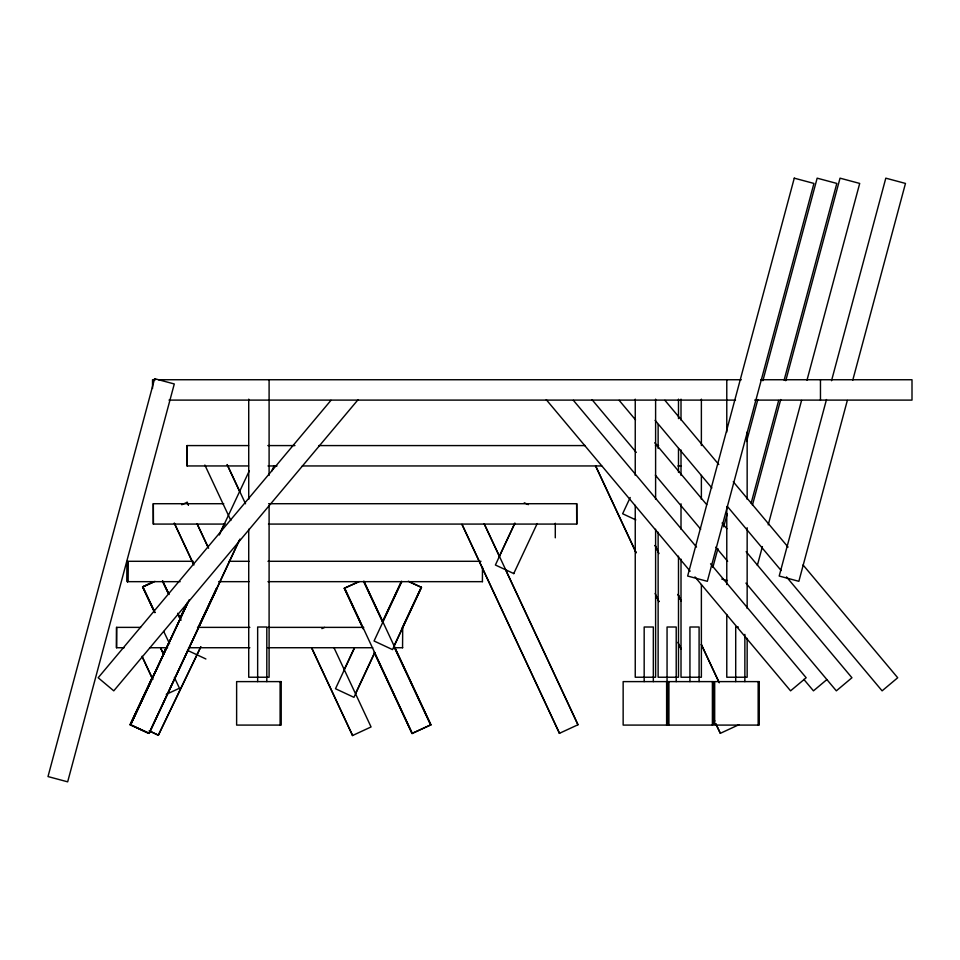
<?xml version="1.0" encoding="UTF-8"?>
<svg xmlns="http://www.w3.org/2000/svg" width="960" height="960" viewBox="0 0 960 960"><rect width="100%" height="100%" fill="white"/><g stroke="black" fill="none" stroke-linecap="round" stroke-linejoin="round"><path stroke-width="1.44" d="M712.86 567.36L717.9 548.556M723.72 526.848L727.212 513.828M746.592 441.48L757.836 399.528M762.876 380.712L817.152 178.164L836.82 183.432L784.104 380.196M751.14 503.184L778.668 400.452M752.424 505.14L780.72 399.528M785.76 380.712L840.036 178.164L859.704 183.432L806.988 380.196M757.356 565.392L762.396 546.588M768.216 524.88L801.552 400.452M826.488 399.528L779.196 576.036L798.864 581.316L847.32 400.452M831.528 380.712L885.804 178.164L905.472 183.432L852.756 380.196M149.376 733.344L130.608 724.74L187.032 603.96M219.204 534.744L224.364 523.896M130.716 724.74L189.192 599.772M219.312 534.744L249.36 470.724M149.064 733.344L239.064 540.648M149.232 733.344L239.952 539.1M271.62 471.192L274.152 465.756M344.148 669.732L354.252 648.096M354.42 648.144L335.496 688.728L353.952 697.332L374.772 652.692M401.316 581.424L382.428 622.056L401.652 581.424M401.82 581.484L374.064 640.992L392.52 649.608L421.536 587.388L408.348 581.232M355.668 693.216L374.604 652.644M401.52 629.316L421.176 587.388M394.248 645.492L421.38 587.328M499.044 556.896L514.932 523.08L495.396 565.008L513.852 573.612M513.72 573.612L537.192 523.572M630.204 497.52L622.632 513.744L635.82 519.9M152.316 677.244L130.068 724.68L148.644 733.38M163.752 652.836L166.296 647.424M179.64 618.948L186.636 604.044M152.472 677.292L130.116 724.74L131.088 724.74M163.224 654.252L166.452 647.472M179.676 619.008L187.428 602.748M169.188 642L130.452 724.74L187.776 602.748M180.024 619.008L187.608 602.688M216.504 588.288L198.108 627.648L216.66 588.336M217.008 588.336L148.968 733.38L130.224 724.74M330.972 400.32L98.172 677.748L113.772 690.84L358.08 399.684M826.824 679.62L813.456 690.84L803.844 679.38M181.752 504.744L187.164 502.284M153.132 581.904L142.572 586.824L154.044 611.232M153.612 581.964L142.62 586.884L154.716 612.576M143.064 586.884L154.944 581.352M363.264 628.992L344.268 588.252L357.612 582.156M344.316 588.312L359.28 581.58M166.248 694.368L179.436 688.224L174.396 677.4M321.876 628.62L324.636 627.396M352.464 735.564L371.064 726.948L333.924 647.58M374.64 653.376L412.092 733.524L430.584 724.884L394.992 648.84M411.972 733.428L430.92 724.884L363.864 581.088M559.404 733.344L578.004 724.74L484.284 523.896M715.8 723.84L720.312 733.344L738.828 724.74M155.52 379.74L152.532 379.74L152.532 388.464M158.52 379.74L741.336 379.74M760.632 379.74L912 379.74L912 400.104L754.656 400.104M168.984 400.104L735.504 400.104M248.556 445.584L187.032 445.584L187.032 465.948L248.556 465.948M267.852 445.584L294.948 445.584M318.744 445.584L585.288 445.584M655.476 445.584L658.62 445.584M268.008 465.948L276.996 465.948M302.28 465.948L601.752 465.948M677.916 465.948L681.072 465.948M225.228 524.076L153.264 524.076L153.276 503.712L223.74 503.712M268.62 503.712L576.792 503.712L576.792 524.076L268.464 524.076M127.272 561.3L193.224 561.3M229.044 561.3L249 561.3M267.96 561.3L480.984 561.3M180.156 581.664L127.272 581.664L127.308 561.3L127.332 581.664M218.616 581.664L249 581.664M267.96 581.664L482.484 581.664M738.324 627.012L735.708 627.012L735.708 681.636M140.616 627.372L116.496 627.372L116.496 647.736L124.152 647.736M197.496 627.372L249.864 627.372M267.768 627.372L363.768 627.372M149.592 647.736L167.58 647.736M188.532 647.736L249.864 647.736M267.768 647.736L372.756 647.736M393.732 647.736L402.708 647.736M721.776 579.048L727.404 580.56M524.268 502.788L528.372 504.636M410.484 582.408L421.428 587.388M187.464 650.34L205.896 658.98M664.908 400.32L718.824 464.556M733.248 481.752L788.064 547.08M803.052 564.948L897.708 677.748L882.108 690.84L786.492 576.9M655.128 420.336L711.876 487.968M727.26 506.304L781.116 570.492M619.14 400.32L635.544 419.856M654.78 442.776L706.716 504.672M722.1 523.008L726.912 528.744M746.148 551.664L851.94 677.748L836.34 690.84L745.932 583.104M592.032 399.684L636.288 452.436M655.344 475.14L700.728 529.224M715.788 547.176L727.656 561.324M573.372 400.32L696.528 547.08M710.556 563.808L806.172 677.748L790.572 690.84L694.956 576.9M546.264 399.684L690.156 571.176M655.2 545.436L659.016 553.584M681.192 601.128L678 594.336L680.532 599.772M701.436 644.604L719.196 682.632M655.08 545.436L658.356 552.228M701.316 644.604L719.172 682.632M636.132 552.684L595.536 465.756L636.06 552.684M655.128 593.436L658.932 601.584M677.928 642.336L681.096 649.128M712.776 717.048L714.672 721.128L713.268 718.404M715.884 723.84L720.372 733.344M656.256 596.16L658.872 601.584M679.056 645.06L681.036 649.128M484.2 523.896L499.452 556.464M505.716 570.036L577.932 724.74M364.332 582.36L382.74 621.792M394.068 646.128L430.932 724.908M364.032 582.408L382.512 621.792M344.412 588.312L362.784 627.684M374.172 652.116L412.032 733.488M245.532 503.772L227.112 464.544L239.712 491.604M311.82 648.108L352.596 735.564L311.7 648.108M204.864 465.036L230.856 520.5M197.196 523.92L208.608 548.268M197.112 523.92L207.912 546.924M193.932 564.996L174.288 523.068L193.2 563.64M162.672 580.98L169.104 594.504M177.816 613.44L181.092 620.208M168.324 593.1L162.456 580.98L168.12 593.148M177.768 613.38L180.3 618.792M178.056 614.736L180.108 618.852M142.908 586.824L155.064 612.576M163.728 631.464L169.572 643.692M160.488 647.64L163.668 654.408L160.98 648.936M142.056 656.256L152.772 679.248M142.524 657.552L152.652 679.248M412.308 733.428L344.772 588.336M820.464 379.74L820.464 400.104M758.16 681.612L758.16 725.088M747.156 432.06L747.156 499.332M747.156 527.736L747.156 608.46M747.156 638.364L747.156 677.232L726.78 677.232L726.78 614.448M744.864 634.392L744.864 681.636M726.78 379.74L726.78 432.06M726.78 506.808L726.78 584.544M712.392 681.612L712.392 725.088M701.376 399.168L701.376 445.512M701.376 475.416L701.376 499.332M701.376 584.544L701.376 677.232L681.012 677.232L681.012 559.128M699.096 681.636L699.096 627.012L689.94 627.012L689.94 681.636M681.012 399.168L681.012 420.096M681.012 450L681.012 475.416M681.012 503.82L681.012 529.236M678.492 399.168L678.492 418.608M678.492 448.5L678.492 472.428M678.492 556.14L678.492 677.232L658.128 677.232L658.128 532.224M676.212 681.636L676.212 627.012L667.056 627.012L667.056 681.636M668.916 681.612L668.916 725.088M667.728 681.612L667.728 725.088M666.624 681.612L666.624 725.088M658.128 424.584L658.128 448.5M655.608 399.168L655.608 499.332M655.608 529.236L655.608 677.232L635.244 677.232L635.244 505.308M653.328 681.636L653.328 627.012L644.172 627.012L644.172 681.636M635.244 399.168L635.244 475.416M576.624 503.712L576.72 524.076M555.3 523.26L555.288 537.804M482.484 567.12L482.4 581.664M402.708 627.372L402.552 647.736M280.104 681.612L280.104 725.088M269.1 379.74L269.1 475.416M269.1 505.308L269.1 677.232L248.724 677.232L248.724 529.236M266.808 681.636L266.808 627.012L257.652 627.012L257.652 681.636M248.724 399.168L248.724 499.332M187.2 445.584L187.152 465.948M153.336 503.712L153.432 524.076M127.74 581.664L127.764 561.3L127.62 581.664M116.664 627.372L116.532 647.736M154.608 378.684L48 776.568L67.668 781.836L174.288 383.964L154.608 378.684M794.268 178.164L687.648 576.036L707.328 581.316L813.936 183.432L794.268 178.164M200.772 646.884L158.28 735.216L149.1 730.8L158.412 735.216L200.808 646.884M281.208 681.612L236.628 681.612L236.628 725.088L281.208 725.088L281.208 681.612M713.496 681.612L623.148 681.612L623.148 725.088L713.496 725.088L713.496 681.612M759.264 681.612L714.684 681.612L714.684 725.088L759.264 725.088L759.264 681.612M559.536 733.344L462 524.364L559.44 733.344M188.424 504.984L187.104 502.284L188.364 504.984"/></g></svg>
